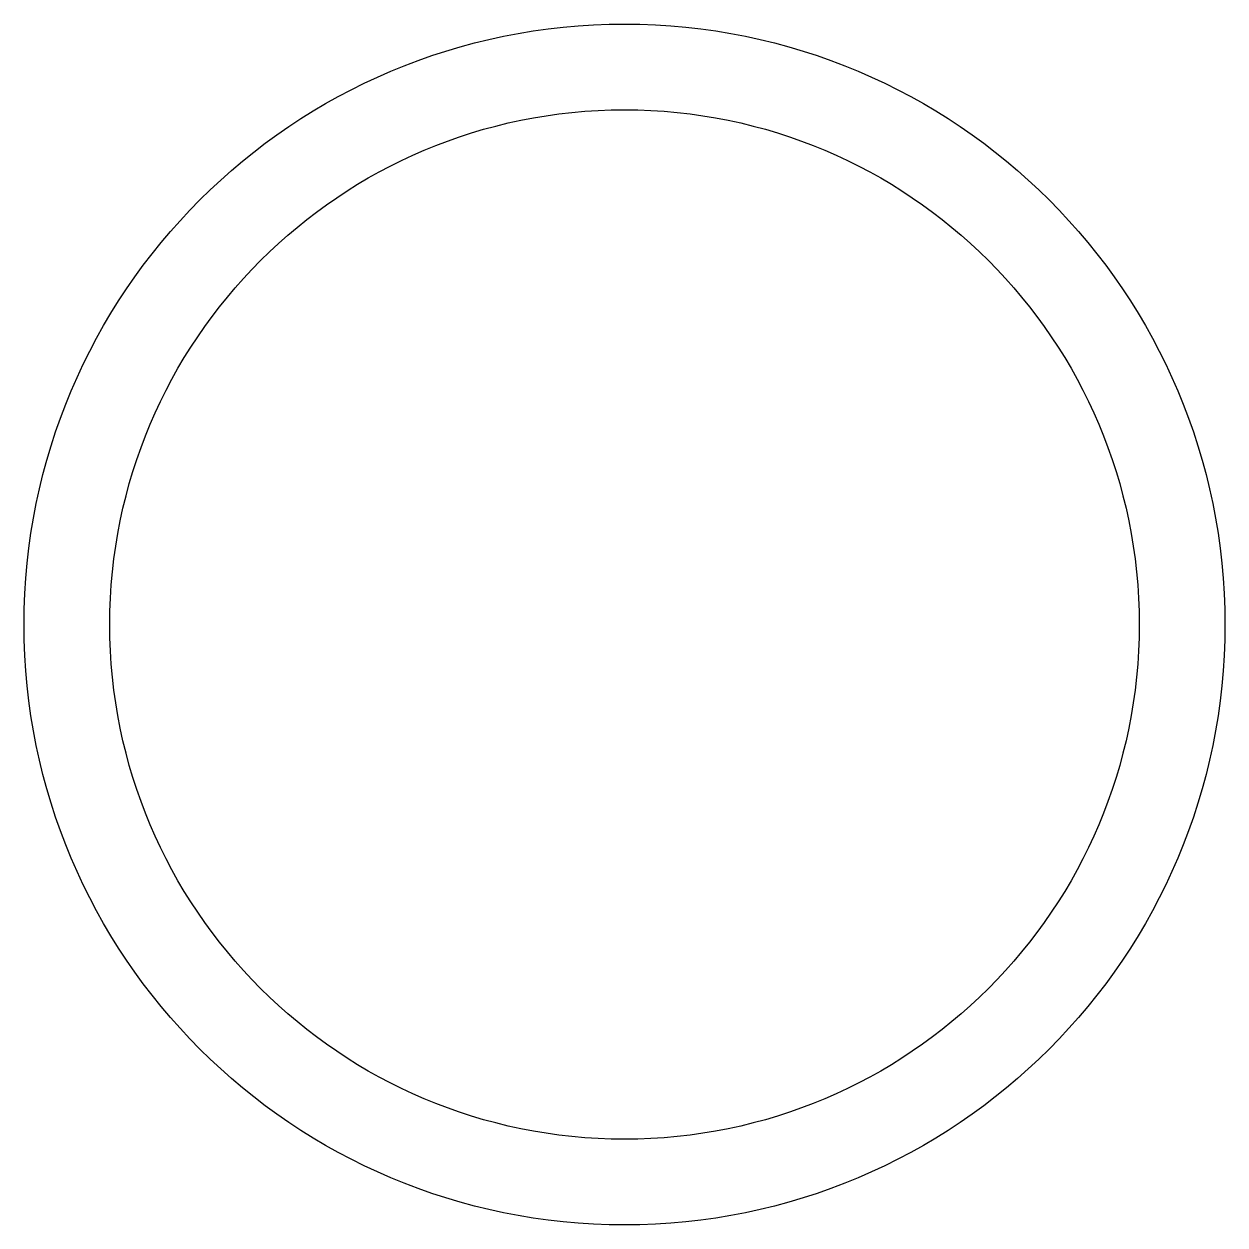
# Model space of a CAD drawing. Header units: millimetres. Extents: x -42 to 42, y -42 to 42.
import ezdxf

# ---------------------------------------------------------------- set-up
doc = ezdxf.new("R2010")
doc.units = ezdxf.units.MM

msp = doc.modelspace()

# ---------------------------------------------------------------- linework, layer by layer
for p, q in [((36, 0), (36, 0, 6)), ((36, 0), (36, 0, 6)), ((42, 0), (42, 0, 6)), ((42, 0), (42, 0, 6))]:
    msp.add_line(p, q)
for centre, radius in [((0, 0), 42), ((0, 0, 6), 42), ((0, 0), 42), ((0, 0, 6), 42), ((0, 0, 6), 36), ((0, 0), 36), ((0, 0), 36), ((0, 0, 6), 36)]:
    msp.add_circle(centre, radius)

doc.saveas('drawing.dxf')
